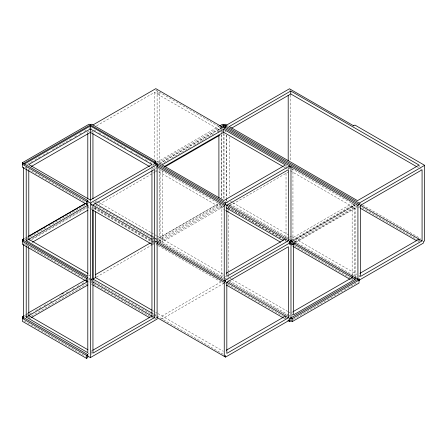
<?xml version="1.0" encoding="UTF-8"?>
<svg xmlns="http://www.w3.org/2000/svg" width="447" height="447" viewBox="0 0 447 447"><rect width="100%" height="100%" fill="white"/><g stroke="black" fill="none" stroke-linecap="round" stroke-linejoin="round"><path stroke-width="0.34" stroke-dasharray="2.23 1.68" d="M28.792 317.694L28.792 315.627M28.792 247.062L28.792 245.677M162.669 170.966L162.669 239.285L160.093 240.771L160.093 169.664M228.791 277.464L228.791 276.067M228.791 275.369L228.791 272.581M228.791 271.882L228.791 213.325M228.791 212.627L228.791 210.537M228.791 209.839L228.791 207.749M286.024 167.1L286.024 165.317L288.209 166.58M286.024 238.005L286.024 172.475M352.147 274.788L352.147 203.491L291.774 238.346M27.245 164.367L32.653 161.244M35.062 159.858L40.47 156.735M42.878 155.344L48.287 152.22M52.495 149.79L72.336 138.335M74.738 136.95L77.147 135.558M79.549 134.173L81.952 132.781M84.36 131.396L86.763 130.004M89.165 128.619L91.657 127.183M96.569 125.83L154.528 92.373L221.271 130.904M91.4 131.792L92.948 130.898M157.104 93.859L159.68 92.373L159.68 163.479L161.479 164.518M24.753 238.402L27.759 236.664M152.718 164.524L154.528 163.479M157.02 162.093L218.941 126.345M26.82 237.435L28.027 236.737M24.842 239.838L27.848 238.106M30.251 236.714L46.482 227.344M48.891 225.953L84.958 205.128M158.305 162.837L220.226 127.088M159.506 163.574L222.03 127.479M159.423 163.68L221.947 127.579M221.477 128.049L218.901 129.535L218.901 134.29M32.653 238.301L89.171 205.676M90.372 204.977L91.657 204.234L91.657 202.748M160.708 164.423L169.128 159.562M171.531 158.177L191.372 146.722M193.774 145.331L200.988 141.168M201.591 140.822L214.817 133.184M217.225 131.792L222.634 128.669M289.483 90.26L290.773 89.517M28.63 241.414L31.044 240.017M31.648 239.67L87.193 207.604M155.293 168.983L156.5 168.29M90.886 208.442L92.434 207.548M99.145 204.374L154.69 172.307M155.293 171.961L157.104 170.916L223.366 209.174M224.863 131.792L225.897 131.195M88.824 275.715L90.372 274.827M152.466 238.972L153.494 238.38M154.528 239.044L155.813 238.301L155.813 244.302L157.623 245.347M26.82 313.788L28.027 313.096M24.753 315.459L27.759 313.721M152.718 241.581L153.924 240.883M218.846 203.402L159.68 237.558L159.68 168.541M155.813 239.843L157.618 238.804M158.221 238.452L218.941 203.396M24.842 316.895L27.245 315.509M29.647 314.118L33.257 312.034M35.659 310.648L41.074 307.525M44.08 305.787L47.684 303.703M50.092 302.317L52.495 300.926M59.708 296.763L63.318 294.679M66.324 292.947L69.928 290.863M72.336 289.477L74.738 288.086M77.147 286.7L79.549 285.309M81.952 283.923L84.36 282.532M154.528 242.023L155.813 241.274M158.305 239.894L220.829 203.793M152.466 243.995L153.494 243.403M90.886 279.777L92.428 278.883M90.886 280.252L92.428 279.358M96.457 277.034L152.215 244.844M152.818 244.498L154.617 243.459M158.221 241.43L221.433 204.882M29.049 317.437L30.854 316.398M31.452 316.051L89.165 282.727M159.506 242.173L222.634 205.726M290.371 167.826L288.561 168.871L288.6 167.502M28.792 319.074L30.603 318.029M223.835 206.469L162.255 242.023L162.255 239.044M229.395 206.006L289.768 171.151M291.919 169.91L292.947 169.312L292.947 240.419M90.976 351.308L92.183 350.61M155.26 314.442L156.288 313.85M289.444 237.206L290.991 236.318M223.411 275.548L221.868 276.436L221.868 205.329M154.528 316.102L155.813 315.358L155.813 318.331L154.528 319.074M90.976 354.281L92.183 353.583M223.835 277.576L225.646 276.525M292.182 240.128L354.102 204.38M221.226 281.828L162.06 315.99L162.06 318.962L223.64 283.409M292.981 240.626L354.722 204.977L354.722 276.09M354.896 204.894L295.73 239.05L295.73 242.028L357.309 206.475M293.383 240.872L355.393 205.123M294.584 241.715L357.712 205.268M295.875 242.458L357.198 207.056M291.774 312.431L292.981 311.732M291.774 315.403L292.981 314.705M358.712 276.995L359.919 276.296M293.383 319.465L357.712 282.325M417.28 167.016L418.481 167.709M420.281 168.748L421.476 169.435M227.534 125.601L228.741 126.294M360.126 203.636L361.93 204.681M362.534 205.028L420.431 238.452M358.835 205.866L417.934 239.989M418.537 240.335L419.744 241.034M155.813 90.138L222.148 128.44M291.573 168.519L354.722 204.977M358.511 207.168L359.712 207.861M417.889 241.447L419.085 242.14M221.773 131.195L223.64 132.273M283.616 166.899L285.633 168.066M286.024 168.29L287.108 168.916M290.371 170.799L355.136 208.19L355.136 276.509M230.395 201.329L232.194 202.368M232.792 202.714L289.79 235.625M291.584 236.659L356.907 274.374M358.701 275.408L359.896 276.095M226.327 202.01L357.505 277.693M227.657 204.212L289.857 240.123M229.261 205.19L287.756 238.966M288.36 239.313L290.17 240.357M89.512 127.429L91.574 128.619M93.965 129.999L96.401 131.407M98.765 132.77L101.223 134.189M103.559 135.542L126.345 148.695M130.541 151.12L134.139 153.192M135.597 154.036L138.011 155.427M138.335 155.617L142.833 158.216M145.247 159.607L148.533 161.501M150.075 162.39L154.528 164.965M228.182 207.486L289.086 242.654M223.835 205.033L225.646 206.078M228.054 207.469L285.951 240.894M286.555 241.24L288.963 242.637M294.394 245.766L349.872 277.799M350.476 278.146L352.286 279.191M152.718 165.407L154.528 166.452M155.813 167.195L157.623 168.24M158.216 168.58L225.601 207.486M291.433 245.498L292.634 246.191M350.342 279.509L351.549 280.202M88.31 131.195L89.339 131.792M152.466 168.234L153.494 168.832M155.556 170.022L156.59 170.614M223.969 209.52L225.78 210.565M96.122 200.865L97.329 201.563M97.932 201.91L150.941 232.518M151.544 232.865L156.366 235.647M156.97 235.994L223.243 274.257M229.993 278.157L231.188 278.844M231.792 279.191L287.566 311.397M288.17 311.743L289.969 312.783M291.762 313.816L292.958 314.509M93.457 202.301L94.658 202.994M152.505 236.39L154.969 237.815M155.5 238.122L223.243 277.235M224.444 277.922L226.243 278.967L226.216 276.855M226.847 279.314L228.652 280.353M229.216 280.682L287.991 314.615M288.164 314.716L289.969 315.755M152.718 236.737L154.528 237.782M95.764 205.123L150.421 236.675M152.567 237.916L156.182 240M156.785 240.352L223.439 278.833M229.467 282.314L290.98 317.828M158.914 241.631L223.439 278.883M227.657 281.319L289.773 317.186M91.4 204.083L92.434 204.681M152.522 239.374L154.98 240.793M155.522 241.106L157.322 242.145M90.976 204.067L92.183 204.765M24.836 167.144L85.394 202.105M90.97 205.324L92.177 206.022M94.568 207.402L150.93 239.944M151.527 240.29L154.897 242.235M225.165 282.806L226.975 283.851M227.579 284.197L289.086 319.711M94.155 207.95L150.907 240.715M151.511 241.062L153.924 242.458M94.144 208.648L154.746 243.632M158.227 245.699L224.562 283.996M283.616 318.035L285.415 319.074M87.796 207.252L89.339 208.146M90.976 209.09L92.183 209.788M152.522 310.481L154.919 311.866M155.522 312.213L156.718 312.906M157.914 313.593L223.237 351.308M26.731 238.083L27.759 238.676M152.818 313.626L156.182 315.571M156.785 315.917L223.835 354.627M90.372 279.062L89.082 278.319L89.082 281.292M90.97 279.409L151.879 314.576M152.483 314.923L156.182 317.057M88.824 279.179L90.372 280.073M90.959 280.889L92.171 281.588M23.641 243.509L85.394 279.163M90.97 282.381L93.367 283.767M93.965 284.113L150.93 317.001M151.527 317.348L153.327 318.381M90.976 283.873L92.183 284.566M26.731 314.437L27.759 315.029M90.886 351.951L92.428 352.845M87.953 353.236L89.165 353.935M24.239 320.912L85.394 356.22M419.085 165.083L419.085 166.865M419.085 240.352L419.085 241.542M352.147 277.576L352.147 279.956M290.773 95.055L290.773 160.825M288.416 166.697L288.416 168.787M285.415 240.235L285.415 241.425M285.415 317.292L285.415 318.482M229.194 136.927L229.194 195.881M226.618 135.016L226.618 197.943M226.618 198.641L226.618 201.429M226.411 135.083L226.411 197.825M226.411 198.518L226.411 201.312M225.327 201.379L225.327 202.865M224.042 133.58L224.042 199.356M223.835 133.379L223.835 199.457M221.477 131.535L221.477 133.625M221.477 134.323L221.477 199.155M221.259 135.083L221.259 197.825M219.969 202.748L219.969 204.234M157.104 90.78L157.104 162.278M154.528 92.373L154.528 159.294M154.528 167.144L154.528 168.53M151.952 165.871L151.952 167.938M151.952 168.631L151.952 170.016M95.524 201.111L95.524 202.899M95.524 207.14L95.524 210.503M92.948 131.591L92.948 132.977M91.657 278.319L91.657 281.292M90.372 127.356L90.372 128.747M90.372 200.256L90.372 202.005M87.796 131.591L87.796 132.977M26.217 166.452L26.217 168.53M26.217 242.805L26.217 245.576"/><path stroke-width="0.67" d="M28.792 247.755L28.792 315.627L87.953 349.783M164.474 166.429L223.64 132.273L223.64 129.3L285.415 164.965L223.835 200.519L162.06 164.854L223.64 129.3M289.69 243L289.69 241.514L290.98 240.771M352.147 275.481L352.147 277.576L293.584 311.386M26.217 169.424L26.217 240.76L87.796 276.313L87.796 204.977L22.35 167.195L22.35 162.736L89.082 124.205L154.528 161.987L155.813 161.244L155.813 164.222M24.239 164.138L90.372 125.959L157.104 164.49L157.104 319.074L90.372 357.606L87.366 355.868M92.859 124.998L155.813 88.651L357.918 205.335L359.204 204.592L359.204 203.106L424.65 165.323L424.65 240.888L423.359 241.631L423.359 243.118L359.204 280.163L290.377 240.425M90.372 128.937L28.792 164.49L90.372 200.044L151.952 164.49L90.372 128.937L90.372 200.256M31.206 166.541L90.372 132.385L149.538 166.547M86.506 201.262L87.796 200.519L87.796 203.491L86.506 204.234L86.506 201.262L22.35 164.222L91.657 124.205L155.813 161.244M22.35 239.788L87.796 277.576L87.796 280.548L86.506 281.292L22.35 244.252L22.35 239.788L24.155 238.748M28.362 236.318L85.478 203.346M219.544 125.993L222.55 124.26L359.204 203.106M28.63 236.39L85.383 203.625M23.641 240.531L22.35 241.274L86.506 278.319L87.796 277.576M220.829 126.736L223.835 125.004M87.366 201.279L90.372 203.016L157.104 164.49M222.634 127.132L223.835 126.44L359.204 204.592M26.217 240.76L87.958 205.112M224.042 128.043L225.327 127.3L225.327 125.814L289.483 88.769L353.728 125.864M290.773 91.004L229.194 126.557L357.505 200.636L419.085 165.083L290.773 91.004L290.773 93.976L416.677 166.664M32.413 242.201L87.953 210.135M231.607 128.133L290.773 93.976M165.083 166.781L219.416 135.413M28.63 312.744L85.383 279.978M22.35 316.845L87.796 354.627L87.796 357.606L86.506 358.349L22.35 321.309L22.35 316.845L24.155 315.805M62.027 293.936L63.234 293.243M95.362 274.693L150.298 242.972M353.644 125.814L354.929 125.071L424.65 165.323M23.635 317.588L22.35 318.331L86.506 355.371L87.796 354.627M26.217 245.777L26.217 317.113L87.953 281.465M92.948 210.045L92.948 279.062L95.524 277.576L151.919 310.134M155.584 162.596L225.534 202.988L289.69 165.943L289.69 167.435L290.98 166.686L290.98 320.857L289.69 321.6L287.885 320.555M156.707 166.223L224.249 205.218L225.534 204.475L225.534 202.988M31.206 317.683L87.953 284.918M92.786 350.264L151.952 316.102L151.952 170.709M226.249 273.206L285.415 239.044M154.528 317.588L92.948 353.141L92.948 204.977L154.528 169.424L154.528 317.588L92.725 281.906M288.404 240.771L226.825 276.324L226.825 205.218L288.404 169.664L288.404 240.771L226.154 204.832M290.98 242.257L224.249 280.783L224.249 205.218M156.707 243.28L224.249 282.275L225.534 281.526L225.534 280.04M290.98 243.744L289.69 244.487L289.69 241.514M290.98 243.799L292.265 244.543L295.271 242.805M226.249 350.264L285.415 316.102M359.919 273.324L419.085 239.167M288.404 317.828L226.825 353.381L226.825 282.275L288.404 246.722L288.404 317.828L226.64 282.169M355.136 277.207L355.136 279.297L293.556 314.85L293.556 243.744M422.074 240.888L360.494 276.442L360.494 205.335L422.074 169.782L422.074 240.888L360.31 205.229M289.69 318.622L357.712 279.353L358.997 280.096L292.265 318.622L290.98 317.878M156.707 317.359L225.534 357.097L289.69 320.058M290.98 320.857L292.265 321.6L358.997 283.068L358.997 279.8M226.931 125.249L225.12 124.205L223.835 124.948L223.835 126.786M360.31 208.207L416.688 240.754M223.64 132.273L283.018 166.552M290.98 240.821L292.265 241.564L292.265 244.543M155.584 164.088L225.534 204.475M293.372 243.637L355.136 279.297M226.137 207.799L283.001 240.626M293.238 246.537L349.744 279.163M226.378 210.911L280.599 242.213M94.758 203.279L152.114 236.39M22.35 162.736L87.796 200.519M156.333 241.576L225.534 281.526M92.786 205.112L151.952 239.274M226.372 285.041L283.057 317.767M92.786 210.135L151.952 244.291M87.953 273.43L28.792 239.274L28.792 170.709M92.948 279.062L152.343 313.353M92.786 284.918L149.538 317.683M26.217 317.113L87.796 352.666L87.796 281.331M359.204 280.163L359.204 278.671L357.918 279.42L357.918 205.335M357.712 278.704L357.712 280.09M292.265 318.622L292.265 321.6M289.69 318.571L289.69 321.6M288.198 95.278L288.198 160.808M225.534 357.097L225.534 355.611L224.249 356.354L224.249 282.275M218.901 134.966L218.901 197.954M154.528 161.987L154.528 163.775M95.524 211.844L95.524 277.576M92.948 133.67L92.948 198.77M90.372 124.948L90.372 126.736M90.372 203.016L90.372 357.606M87.796 133.67L87.796 198.77M86.506 278.319L86.506 281.292M86.506 355.371L86.506 358.349M23.641 167.273L23.641 241.084M23.641 244.565L23.641 318.381"/></g></svg>
